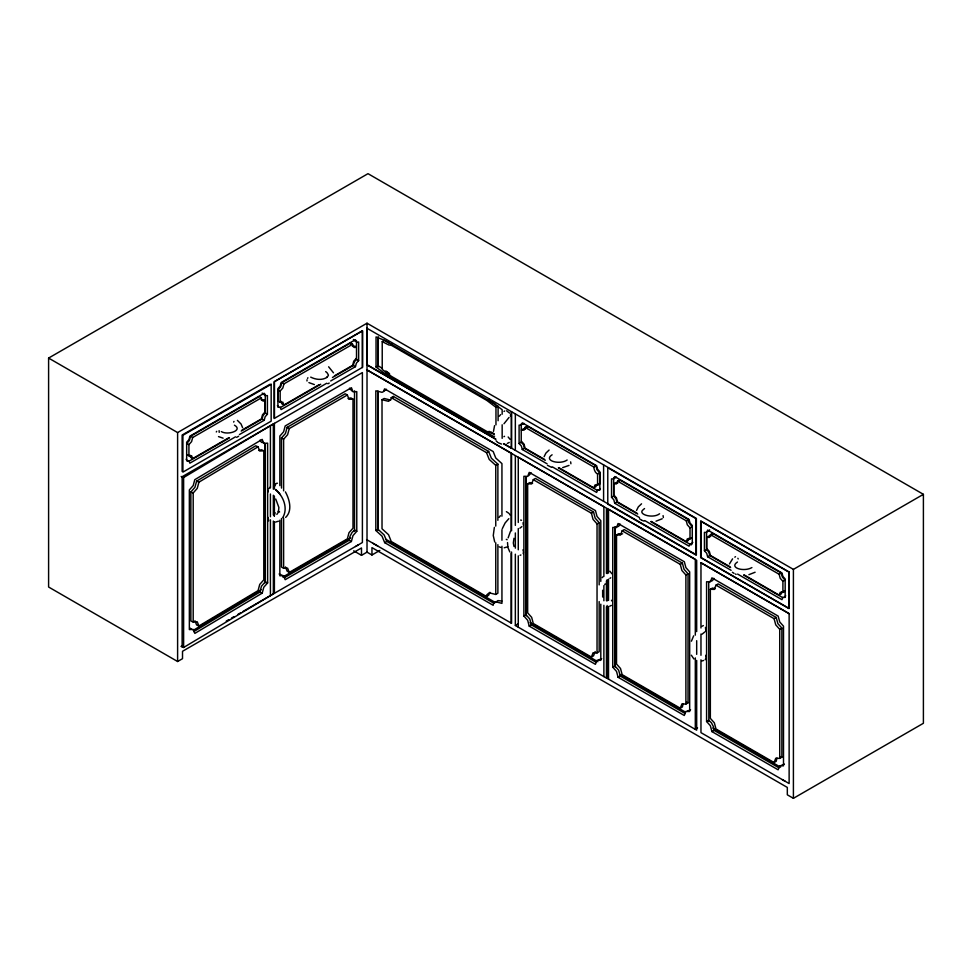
<?xml version="1.0" encoding="UTF-8"?>
<svg xmlns="http://www.w3.org/2000/svg" width="972" height="972" viewBox="0 0 972 972"><rect width="100%" height="100%" fill="white"/><g stroke="black" fill="none" stroke-linecap="round" stroke-linejoin="round"><path stroke-width="1.46" d="M509.814 551.938L507.931 547.528L507.518 542.583M523.313 525.002L523.082 522.681M570.916 463.778L570.649 461.87M663.354 517.541L663.074 515.622M493.484 431.398L494.566 425.627M261.091 399.771C269.171 399.128 261.444 404.218 261.407 397.827L259.281 396.6L190.561 436.27L189.455 440.389L186.806 443.366L188.933 444.593L188.933 455.819L191.593 455.734L192.687 458.577L228.991 437.619M261.407 397.827L192.687 437.509L191.593 441.616L188.933 444.593M241.214 431.07L262.088 419.017L263.023 415.518L265.283 412.978L265.283 395.798M239.44 434.557L264.214 420.244L265.149 416.745L267.409 414.206L267.409 395.592L265.149 395.665L264.214 393.247L189.868 436.173L188.933 439.672L186.673 442.211L186.673 460.825L188.933 460.752L189.868 463.17L235.528 436.817M352.326 346.19C360.405 345.546 352.666 350.637 352.642 344.246L350.503 343.019L281.795 382.689L280.689 386.807L278.041 389.784L278.041 401.011L280.167 402.238L282.828 402.153L283.921 404.996L318.925 384.791M352.642 344.246L283.921 383.916L282.828 388.035L280.167 391.011L280.167 402.238M285.464 566.907L287.117 571.172L289.255 572.399L347.356 538.853L349.009 532.68L352.994 528.221L352.994 399.152L349.009 399.285L347.356 395.009L345.23 393.782L287.117 427.328L285.464 433.512L281.491 437.971L281.491 488.078M347.356 395.009L289.255 428.567L287.603 434.739L283.617 439.198L283.617 490.824M332.448 377.476L353.322 365.436L354.258 361.924L356.517 359.397L356.517 342.205M330.674 380.975L355.448 366.663L356.384 363.163L358.644 360.624L358.644 342.01L356.384 342.083L355.448 339.665L281.102 382.579L280.167 386.091L277.907 388.618L277.907 407.244L280.167 407.159L281.102 409.589L326.75 383.235M284.346 577.72L349.24 540.262L349.969 536.423L352.022 532.522L354.634 530.068L356.773 531.295L352.994 535.608L351.366 541.489L285.185 579.701L283.617 575.655L279.839 575.788L279.839 520.19M263.789 450.777L259.731 451.032L258.054 446.816L255.733 445.784L196.611 481.128L194.922 487.349L190.876 491.929L190.876 620.999L193.197 622.044L197.243 621.776L198.92 626.004L258.054 590.66L259.731 584.427L263.789 579.847L263.789 450.777L261.468 449.744L258.601 450.461M258.054 446.816L198.92 482.161L197.243 488.381L193.197 492.974L193.197 622.044M193.817 631.581L259.876 592.106L261.468 586.201L265.307 581.851L265.307 443.621M262.197 593.139L263.789 587.234L267.628 582.884L267.628 443.147L263.789 443.39L262.197 439.393L194.789 479.682L193.197 485.587L189.346 489.937L189.346 629.589L193.197 629.419L194.85 633.392L262.197 593.139L259.876 592.106M523.446 552.254L523.179 553.59M268.223 490.374L268.175 491.881M599.165 584.877L599.165 522.62L595.18 518.161L593.54 511.977L535.426 478.431L533.288 479.658L531.648 483.935L527.662 483.801L527.662 612.87L531.648 617.329L533.288 623.502L591.401 657.048L593.54 655.821L595.18 651.556M591.401 657.048L593.054 652.783L597.039 652.917L599.165 651.69L599.165 601.583M680.266 708.211L681.919 703.935L685.892 704.068L688.03 702.841L688.03 573.772L684.045 569.313L682.393 563.128L624.291 529.582L622.153 530.809L620.5 535.086L616.527 534.952L616.527 664.022L620.5 668.481L622.153 674.653L680.266 708.211L682.393 706.972L683.146 703.716M774.101 762.534L775.741 758.257L779.726 758.391L781.865 757.164L781.865 628.094L777.879 623.635L776.227 617.463L718.114 583.905L715.987 585.144L714.335 589.409L710.35 589.275L710.35 718.344L714.335 722.803L715.987 728.976L774.101 762.534L776.227 761.295L776.98 758.038M558.815 467.654L593.819 487.871L594.925 485.064L597.573 485.162L599.712 483.935L599.712 472.829L597.002 469.792L595.958 465.807L527.249 426.137L525.111 427.364L524.017 430.171L521.357 430.061L523.495 428.834L525.366 429.26M527.116 427.315L527.249 426.137M651.252 521.417L686.256 541.623L687.35 538.816L690.011 538.925L690.011 527.808C695.041 526.472 686.73 523.228 688.395 519.558L619.674 479.889L617.548 481.116L616.442 483.922L613.794 483.825L613.794 494.918L616.442 497.883L617.548 501.953L636.988 513.18M619.553 481.079L619.674 479.889M710.447 534.612L779.167 574.282L780.2 578.267L782.837 581.268L785.036 580.065L782.339 577.04L781.294 573.055L712.573 533.373L710.447 534.612L709.341 537.419L706.693 537.309L706.693 548.415L709.341 551.367L710.447 555.449L729.887 566.676M712.452 534.564L712.573 533.373M744.151 574.902L779.155 595.119L780.249 592.3L782.91 592.41L785.036 591.183L784.064 590.782M219.222 432.358L219.113 430.657M307.031 379.748L306.982 380.975M510.531 416.113L510.507 414.752M497.883 520.324L497.883 464.142L491.358 458.213L488.649 451.433L393.381 396.418L391.242 397.657L390.938 399.383L388.545 401.315L382.02 399.711L382.02 528.78L388.545 534.709L391.242 541.489L486.522 596.504L488.649 595.265L489.888 592.288M393.065 398.156L393.381 396.418M486.522 596.504L486.838 594.767L489.22 592.835L495.756 594.439L497.883 593.212L497.883 544.624M268.248 517.493L268.612 520.895M602.64 590.247L602.664 597.039M274.59 514.31L275.064 512.706M508.125 537.905L510.434 531.392M513.981 538.281L513.325 543.02L513.994 546.458M274.481 486.498L275.927 483.728M705.854 631.059L705.478 627.377M494.359 527.371L493.266 535.548L494.712 541.987M544.113 456.682L545.9 453.11L549.107 450.048M636.551 510.446L638.325 506.874L641.544 503.812M729.45 563.93L732.584 558.839M691.408 641.192L693.656 635.834M502.317 528.61L505.124 522.948L508.83 518.683M531.174 472.842L528.683 475.66M620.039 523.993L618.654 526.338L616.26 526.763M713.873 578.316L712.488 580.661L710.095 581.086M596.456 484.493L595.958 486.632L593.819 487.871M598.886 490.18L600.368 488.527M688.893 538.245L688.383 540.396L686.256 541.623M691.311 543.943L692.805 542.291M709.645 529.825L708.819 531.21L707.385 531.453M781.792 591.741L781.281 593.88L779.155 595.119M784.21 597.428L785.704 595.775M233.657 422.079L233.985 421.411M268.722 488.77L270.459 486.887M604.754 584.658L605.167 583.893M503.982 423.743L509.049 417.438M216.294 431.957L216.683 431.337M307.529 378.375L307.917 377.756M282.67 517.724C288.38 508.465 283.423 495.987 275.513 489.633M386.419 389.262L384.147 391.096M495.623 602.433L497.883 600.599L501.807 601.048M499.122 517.359L500.386 515.707M499.329 416.21L500.604 414.631M602.3 577.623L602.992 576.736M734.832 557.175L735.5 556.677M598.266 660.085L601.692 658.615M687.131 711.237L690.557 709.767M780.966 765.559L784.38 764.101M358.437 544.818L355.521 546.507M523.993 423.403L522.827 424.242M639.503 517.566L614.729 503.265L613.794 499.79L611.534 497.275L611.534 478.868L613.794 478.953L614.729 476.559L689.075 519.485L690.011 522.96L692.271 525.475L692.271 543.883L690.011 543.798L689.075 546.179L644.728 520.579M616.43 477.155L615.264 477.993L613.66 477.629M276.862 514.395L278.417 512.062L278.891 507.506L275.744 499.025M702.015 634.23L704.919 631.873M519.886 528.197L521.891 526.617M285.659 517.396C292.706 510.737 289.498 499.28 285.379 491.856M356.384 358.231L353.735 361.207L352.629 365.326L334.477 375.8M552.12 454.799C542.959 460.521 559.69 465.26 567.15 460.011M644.545 508.55L643.185 509.693C637.073 514.322 652.905 518.999 659.587 513.775M737.456 562.035C728.66 567.648 743.702 572.301 751.903 567.575M609.906 578.364L610.756 577.769M504.006 411.448L504.687 410.974M702.209 626.235L703.339 625.567M705.198 659.745L706.134 657.728L705.672 655.298M238.626 436.246L236.633 437.339M503.921 436.683L504.529 436.307M181.156 476.45L183.623 477.544L273.339 423.926L273.339 489.171M193.282 630.33L261.31 589.676M361.499 555.34L361.499 547.953L182.517 651.289L182.517 658.676L177.609 661.507L48.6 587.015L48.6 358.073L367.999 173.672L923.4 494.335L923.4 723.277L793.407 798.328L787.32 794.817L787.32 787.429L371.948 547.613L371.948 555L367.015 552.157L361.499 555.34L353.674 550.82M48.6 358.073L177.609 432.564L367.015 323.202L793.407 569.385L923.4 494.335M270.022 384.292L182.129 435.031L182.129 471.469M493.582 433.804L486.729 431.386L391.461 376.383L382.227 369.457L382.227 341.634L384.365 340.394L388.982 342.849M280.276 407.596L320.711 384.256M241.955 430.134L261.395 418.908L262.501 414.789L265.149 411.824L265.149 400.586M189.042 461.19L229.477 437.85M494.578 436.234L493.399 436.307L384.888 373.661L376.043 367.027L378.169 365.788L378.169 337.175M384.888 373.661L387.026 372.434L389.638 373.941M382.02 399.711L384.147 398.484L390.671 400.087M382.227 341.634L388.751 344.926L391.461 345.364L486.729 400.367L488.867 399.14M495.963 424.873L495.963 407.292L498.101 406.065L498.101 420.718M391.242 397.657L486.522 452.66L488.649 451.433M282.791 577.04L350.613 537.893M547.078 463.814L522.292 449.501L521.357 446.027L519.097 443.511L521.235 442.284L521.235 423.877M501.941 546.252L501.941 603.357L495.756 601.826L493.484 603.661L493.193 605.301L384.681 542.655L382.02 536.167L375.824 530.457L377.95 529.23L377.95 391.084M522.292 449.501L524.43 448.274L545.292 460.315M495.756 526.107L495.756 465.369L497.883 464.142M226.269 621.096L228.87 619.601M231.47 618.107L234.07 616.6M237.958 614.353L240.558 612.858M243.158 611.352L362.398 542.51L362.398 372.568L182.129 476.73L182.129 646.587M384.681 542.655L386.807 541.416L494.007 603.32M371.948 555L379.821 550.444M527.662 483.801L529.789 482.562L532.607 483.206M525.111 427.364L593.831 467.034L595.958 465.807M593.831 467.034C593.868 469.719 596.358 476.316 599.712 472.829M613.794 483.825L615.92 482.586L617.803 483.023M611.534 497.275L613.66 496.036L613.66 479.05M533.288 479.658L591.401 513.216L593.54 511.977M614.729 503.265L616.856 502.026L637.729 514.079M597.039 652.917L597.039 523.847L599.165 522.62M616.527 534.952L618.654 533.713L622.639 533.859M617.548 481.116L686.256 520.798L688.395 519.558M600.805 604.183L600.805 660.353L597.039 660.304L595.411 664.326L529.23 626.114L527.662 620.258L523.884 616.017L526.022 614.79L526.022 476.559M515.342 554.198L515.342 625.482L517.967 623.963M529.23 626.114L531.356 624.875L596.249 662.345M690.011 538.925L692.137 537.698M706.693 537.309L708.819 536.082L710.702 536.508M622.153 530.809L680.266 564.368L682.393 563.128M731.102 570.309L707.628 556.749L706.693 553.275L704.433 550.76L706.559 549.532L706.559 532.535M707.628 556.749L709.754 555.522L730.628 567.563M685.892 704.068L685.892 574.999L688.03 573.772M710.35 589.275L712.488 588.048L715.307 588.68M612.749 667.169L612.749 527.432L616.527 527.565L618.083 523.519L684.337 561.755L685.892 567.612L689.67 571.852L689.67 711.504L685.892 711.455L684.276 715.477L618.083 677.265L616.527 671.409L612.749 667.169L614.875 665.942L614.875 527.711M779.167 574.282L781.294 573.055M618.083 677.265L620.221 676.026L685.102 713.497M715.987 585.144L774.101 618.69L776.227 617.463M779.726 758.391L779.726 629.321L781.865 628.094M706.583 721.491L706.583 581.754L710.35 581.888L711.917 577.842L778.159 616.09L779.726 621.946L783.505 626.175L783.505 765.839L779.726 765.778L778.11 769.8L711.917 731.588L710.35 725.732L706.583 721.491L708.71 720.264L711.383 722.743L713.339 726.436L714.056 730.349L778.937 767.819M697.568 727.919L695.308 729.231L695.308 657.91M711.917 731.588L714.056 730.349M509.255 442.43L507.287 443.439M329.229 383.053L327.868 383.758M662.211 518.756L656.003 521.186M755.11 572.241L748.902 574.671M611.376 605.422L609.76 606.151M568.997 465.418L562.642 467.629M507.785 546.786L504.201 547.795M356.517 340.771L354.258 340.856L353.431 339.447M265.283 394.365L263.023 394.438L262.197 393.04M281.491 518.453L281.491 567.041L283.617 568.268L287.603 568.134L289.255 572.399M278.49 521.199L275.611 522.049M520.069 555.279L520.895 555M703.594 660.474L701.954 660.96M276.437 483.363L277.421 483.23M263.898 442.722L261.468 442.357L260.059 440.061M520.64 520.093L521.514 520.263M348.049 398.556L350.856 397.913L352.994 399.152M279.098 573.99L282.342 575.388M785.169 781.281L782.217 779.556M501.552 444.083L498.357 442.831M377.877 546.13L373.041 543.324M314.357 384.572L308.914 382.616M223.123 438.165L218.506 436.598M551.586 467.325L547.467 465.333M644.023 521.089L641.763 520.227M279.62 511.989L278.053 511.345M390.89 343.699L392.36 344.222M735.379 574.027L736.132 574.318M221.3 431.592C227.898 435.578 243.413 430.353 234.446 425.189M500.714 547.43L499.243 546.847M189.686 627.924L191.788 629.37M686.572 702.246L688.03 702.841M780.407 756.581L781.865 757.164M598.74 483.546L599.712 483.935M506.291 539.351L507.117 539.703M506.376 511.649L508.793 513.252M609.918 571.22L611.935 573.832M351.973 391.011L349.483 388.193M277.372 405.652L278.551 406.503M186.138 459.234L187.632 460.922M689.938 527.784L687.301 524.783L686.256 520.798M506.594 410.792L509.668 413.136M196.611 481.128L198.92 482.161M190.876 491.929L193.197 492.974M265.307 581.851L267.628 582.884M198.92 626.004L196.611 624.96L194.922 620.744M181.156 646.38L183.623 647.486L273.339 593.868L273.339 521.028M310.7 377.124C315.536 379.59 322.218 380.635 327.224 377.172L326.799 377.476C328.73 374.828 329.034 376.091 327.078 372.75L325.669 371.596M181.387 646.234L183.623 647.486L183.623 477.544M544.563 459.428L525.111 448.201L524.017 444.119L521.357 441.167M558.341 467.848L597.464 490.447M743.665 575.096L782.8 597.683M650.766 521.612L691.201 544.952M552.29 466.827L596.638 492.427L597.573 490.034L599.833 490.131L599.833 471.712L597.573 469.197L596.638 465.722L522.292 422.808L521.357 425.189L519.097 425.104L519.097 443.511M737.627 574.075L781.974 599.675L782.91 597.282L785.169 597.367L785.169 578.96L782.91 576.445L781.974 572.97L707.628 530.056L706.693 532.437L704.433 532.352L704.433 550.76M386.151 371.462L388.788 372.981M491.285 432.163L493.91 433.682M489.001 431.301L494.226 434.326M367.015 364.719L495.793 439.077M503.678 443.621L696.365 554.866L696.365 518.428L366.808 328.159L366.808 364.816L495.684 439.223M503.52 443.742L511.357 448.262L511.357 411.618M356.517 359.397L358.644 360.624M366.59 369.664L511.138 453.11L511.138 530.493M367.015 369.98L603.879 506.728L603.879 576.493M700.97 562.788L789.13 613.684M353.322 365.436L355.448 366.663M281.795 382.689L283.921 383.916M278.041 389.784L280.167 391.011M283.921 404.996L281.795 403.769L280.689 400.914M265.283 412.978L267.409 414.206M287.117 427.328L289.255 428.567M262.088 419.017L264.214 420.244M281.491 437.971L283.617 439.198M385.945 539.338L495.015 602.312M530.068 622.554L597.889 661.713M620.233 674.459L685.442 712.112M712.755 728.028L780.577 767.187M190.561 436.27L192.687 437.509M366.59 539.594L511.564 623.295L511.564 552.011M515.342 625.482L606.443 678.079L606.443 606.759M349.24 540.262L351.366 541.489M186.806 454.592L188.933 455.819M192.687 458.577L190.561 457.35L190.05 455.175M495.963 407.292L486.729 400.367M378.169 365.788L382.446 368.473M734.006 573.359L732.402 572.277M641.095 519.874L639.503 518.781M495.708 404.631L491.565 401.825M495.756 465.369L489.22 459.44L486.522 452.66M377.95 529.23L384.147 534.928L386.807 541.416M328.633 366.784L333.493 372.823M237.399 420.366L241.068 424.023L242.587 427.656M706.559 549.532L708.819 552.047L709.754 555.522M613.66 496.036L615.92 498.563L616.856 502.026M521.235 442.284L523.495 444.799L524.43 448.274M779.726 629.321L775.741 624.862L774.101 618.69M685.892 574.999L681.919 570.54L680.266 564.368M597.039 523.847L593.054 519.388L591.401 513.216M614.875 665.942L618.654 670.17L620.221 676.026M526.022 614.79L529.789 619.018L531.356 624.875M275.562 489.426L279.256 493.168M497.591 442.284L496.036 440.766M508.149 436.987L510.033 439.295M693.899 658.98L691.347 655.201M489.183 399.735L490.107 400.646M385.823 371L387.026 372.434M279.742 493.849L280.191 494.554M509.462 514.067L509.972 514.929M737.87 558.28L738.21 558.936M611.485 600.259L611.838 600.963M522.972 549.812L523.398 551.44M350.503 343.019L350.613 344.149M793.407 569.385L793.407 798.328M782.91 581.305L782.91 592.41M708.71 582.034L708.843 721.248M700.97 627.997L700.97 562.715L789.13 613.611L789.13 783.553L700.97 732.645L700.97 659.818M700.97 634.023L700.97 655.298M696.681 631.593L696.681 560.309L608.521 509.413L608.521 573.103M696.681 640.694L696.681 654.338M696.681 660.413L696.681 730.179L607.135 678.322L607.135 605.495M695.308 635.153L695.308 559.289L607.135 508.392L607.135 573.626M615.021 526.666L615.021 666.926M608.521 579.178L608.521 600.404M608.521 606.479L608.521 679.27M607.135 579.701L607.135 600.939M606.443 573.383L606.443 508.137L518.27 457.229L518.27 522.474M606.443 580.964L606.443 600.696M603.879 585.594L603.879 600.769M603.879 605.313L603.879 676.597M603.588 464.871L603.588 501.309M600.805 581.414L600.805 520.7L597.039 516.46L595.472 510.604L529.23 472.368L527.662 476.414L523.884 476.28L523.884 616.017M597.573 474.057L597.573 485.162M526.156 477.021L526.156 615.774M518.27 528.549L518.27 549.788M518.27 555.863L518.27 627.171M515.342 413.926L515.342 450.364M515.342 455.613L515.342 525.378M515.342 532.96L515.342 548.135M511.564 411.739L511.564 448.177M511.564 453.438L511.564 530.785M511.138 553.262L511.138 623.052M502.16 414.242L502.16 409.722L493.399 403.149L384.791 340.443L376.043 336.907L376.043 367.027M502.16 424.788L502.16 438.348M501.941 516.205L501.941 463.62L495.756 457.994L493.193 451.555L384.584 388.849L383.405 391.68L382.02 392.324L375.824 390.805L375.824 530.457M501.941 529.728L501.941 540.25M495.756 542.813L495.756 594.439M378.278 337.053L378.278 366.906M378.059 391.509L378.059 530.262M367.015 323.202L367.015 552.157M362.398 367.574L362.398 330.723L274.153 381.668L274.153 418.519L362.556 367.295L362.556 330.857L274.469 381.717L274.469 418.154M356.773 531.295L356.773 391.631L352.994 391.765L351.427 387.719L285.185 425.955L283.617 431.811L279.839 436.051L279.839 485.636M354.525 390.841L354.525 531.113M283.617 518.161L283.617 568.268M274.396 423.452L274.396 488.673M274.396 496.255L274.396 515.974M274.396 522.037L274.396 593.321M274.238 423.476L274.238 488.722M274.238 496.303L274.238 516.035M274.238 522.098L274.238 593.418M273.339 495.234L273.339 514.966M270.423 425.748L270.423 487.932M270.423 494.007L270.423 516.752M270.423 519.789L270.423 595.617M265.162 444.095L265.162 582.848M177.609 432.564L177.609 661.507M271.164 384.305L182.918 435.262L182.918 472.113L271.164 421.155L271.164 384.305M789.13 571.998L700.885 521.041L700.885 557.478L789.13 608.436L789.13 571.998M788.924 572.119L700.678 521.174L700.678 557.6L788.924 608.557L788.924 572.119M696.025 518.635L607.779 467.678L607.779 504.116L696.025 555.061L696.025 518.635"/></g></svg>
